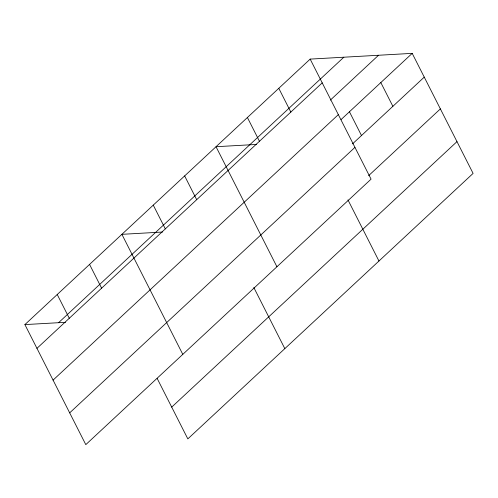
<?xml version="1.0" encoding="UTF-8"?>
<svg xmlns="http://www.w3.org/2000/svg" width="498" height="498" viewBox="0 0 498 498"><rect width="100%" height="100%" fill="white"/><g stroke="black" fill="none" stroke-linecap="round" stroke-linejoin="round"><path stroke-width="0.75" d="M310.167 59.106L371.066 179.149L85.799 444.633L24.9 324.596L310.167 59.106L412.201 53.367L473.1 173.404L187.833 438.894L157.181 378.474M58.571 322.704L343.838 57.214M36.952 348.351L322.218 82.861M330.342 100.11L378.53 55.259M53.068 380.123L338.335 114.64M341.037 119.595L412.201 53.367M352.528 143.872L424.252 77.122M69.676 412.861L354.943 147.371M368.651 175.645L440.375 108.894M171.71 407.115L456.977 141.631M256.638 144.432L216.026 146.717L276.925 266.76M162.504 232.043L121.892 234.328L182.791 354.371M24.9 324.596L65.512 322.312M380.821 82.568L392.872 106.323M349.44 111.776L361.492 135.524M347.965 199.916L378.959 261.014M278.787 88.314L290.838 112.069M247.406 117.516L259.458 141.27M253.824 287.527L284.825 348.625M184.652 175.925L196.698 199.679M153.272 205.126L165.324 228.881M89.559 264.419L101.611 288.174M57.233 294.505L69.284 318.259"/></g></svg>
